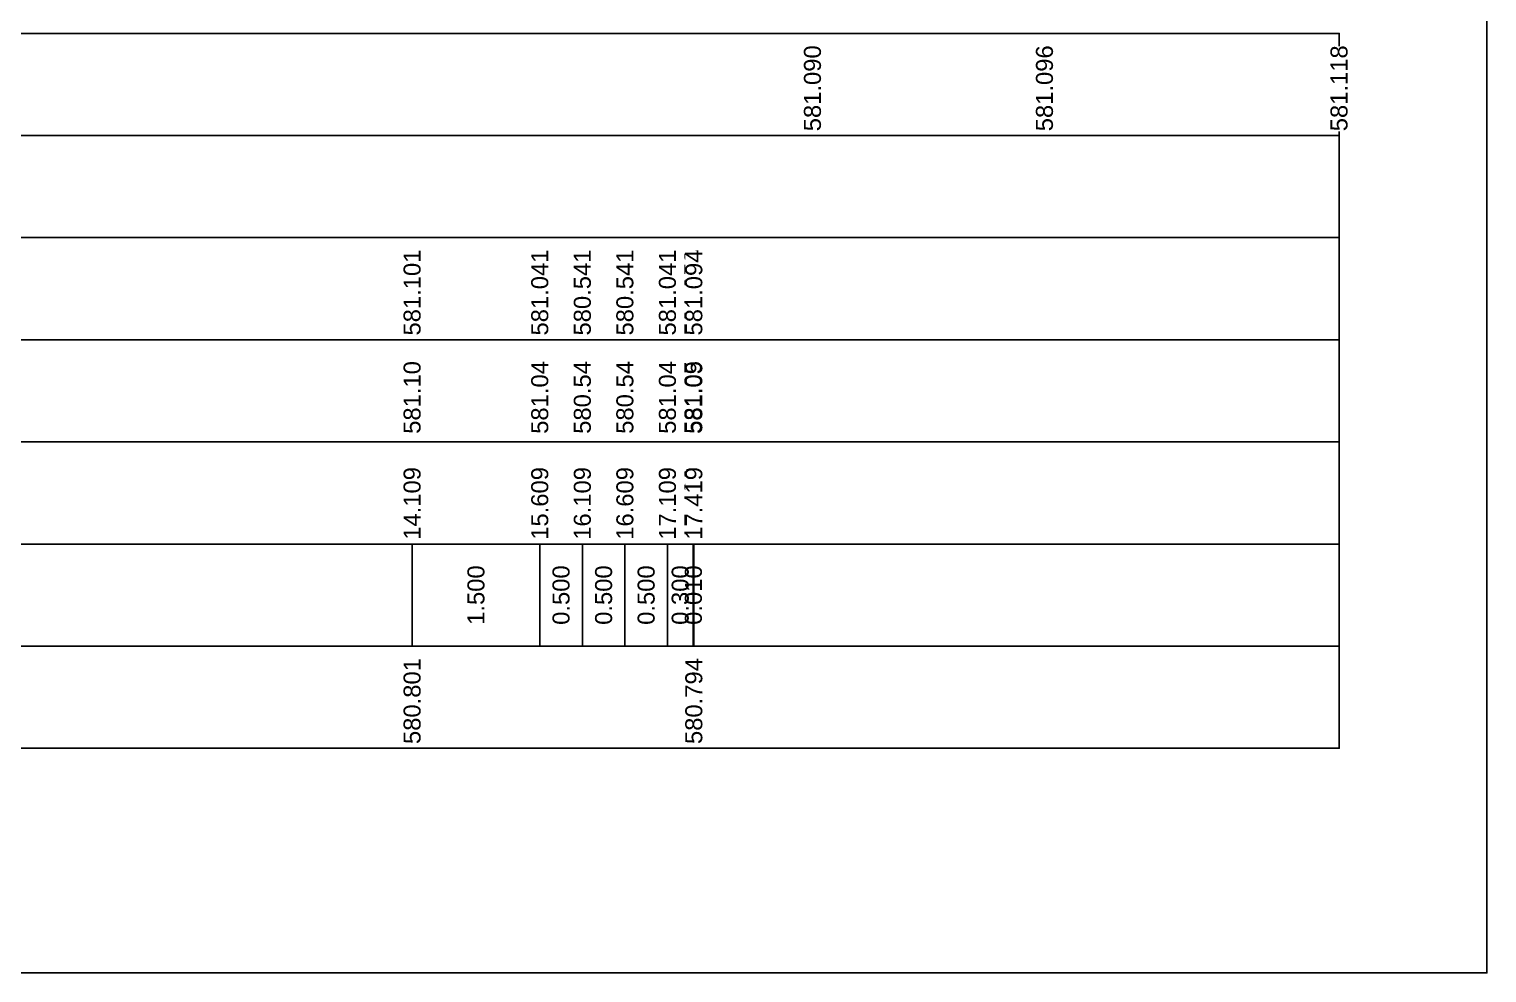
# Model space of a CAD drawing. Header units: millimetres. Extents: x 2762 to 3076, y 916 to 3305.
# Drawn here: x 2831.66 to 2848.79, y 1155.65 to 1166.73 of the extents above; entities that cross this region are included whole.
import ezdxf

# ---------------------------------------------------------------- set-up
doc = ezdxf.new("R2010")
doc.units = ezdxf.units.MM
doc.header["$LTSCALE"] = 2
doc.styles.add('C3D_Profil_Travers', font='romans.shx')

msp = doc.modelspace()

# ---------------------------------------------------------------- linework, layer by layer
at = {"color": 7, "linetype": 'Continuous', "lineweight": -3}
for p, q in [((2797.054, 1166.684), (2847.056, 1166.684)), ((2836.164, 1159.484), (2836.164, 1160.684)), ((2836.164, 1159.484), (2836.164, 1160.684)), ((2837.664, 1159.484), (2837.664, 1160.684)), ((2837.664, 1159.484), (2837.664, 1160.684)), ((2838.164, 1159.484), (2838.164, 1160.684)), ((2838.164, 1159.484), (2838.164, 1160.684)), ((2838.664, 1159.484), (2838.664, 1160.684)), ((2838.664, 1159.484), (2838.664, 1160.684)), ((2839.164, 1159.484), (2839.164, 1160.684)), ((2839.164, 1159.484), (2839.164, 1160.684)), ((2839.464, 1159.484), (2839.464, 1160.684)), ((2839.464, 1159.484), (2839.464, 1160.684)), ((2839.474, 1159.484), (2839.474, 1160.684))]:
    msp.add_line(p, q, dxfattribs=at)
for points in [[(2797.054, 1165.484), (2847.056, 1165.484), (2847.056, 1166.684), (2797.054, 1166.684)], [(2797.054, 1164.284), (2847.056, 1164.284), (2847.056, 1165.484), (2797.054, 1165.484)], [(2797.054, 1163.084), (2847.056, 1163.084), (2847.056, 1164.284), (2797.054, 1164.284)], [(2797.054, 1161.884), (2847.056, 1161.884), (2847.056, 1163.084), (2797.054, 1163.084)], [(2797.054, 1160.684), (2847.056, 1160.684), (2847.056, 1161.884), (2797.054, 1161.884)], [(2797.054, 1159.484), (2847.056, 1159.484), (2847.056, 1160.684), (2797.054, 1160.684)], [(2797.054, 1158.284), (2847.056, 1158.284), (2847.056, 1159.484), (2797.054, 1159.484)]]:
    msp.add_3dface(points, dxfattribs=at)

# ---------------------------------------------------------------- texts
at = {"color": 7, "linetype": 'Continuous', "lineweight": -3, "char_height": 0.2, "rotation": 90, "style": 'C3D_Profil_Travers'}
for s, insert, attachment_point in [('{\\fArial|b0|i0|c0|p34;581.10}', (2836.164, 1161.979), 4), ('{\\fArial|b0|i0|c0|p34;581.04}', (2837.664, 1161.979), 4), ('{\\fArial|b0|i0|c0|p34;580.54}', (2838.164, 1161.979), 4), ('{\\fArial|b0|i0|c0|p34;580.54}', (2838.664, 1161.979), 4), ('{\\fArial|b0|i0|c0|p34;581.04}', (2839.164, 1161.979), 4), ('{\\fArial|b0|i0|c0|p34;581.05}', (2839.464, 1161.979), 4), ('{\\fArial|b0|i0|c0|p34;581.09}', (2839.474, 1161.979), 4), ('{\\fArial|b0|i0|c0|p34;1.500}', (2836.914, 1160.084), 5), ('{\\fArial|b0|i0|c0|p34;0.500}', (2837.914, 1160.084), 5), ('{\\fArial|b0|i0|c0|p34;0.500}', (2838.414, 1160.084), 5), ('{\\fArial|b0|i0|c0|p34;0.500}', (2838.914, 1160.084), 5), ('{\\fArial|b0|i0|c0|p34;0.300}', (2839.314, 1160.084), 5), ('{\\fArial|b0|i0|c0|p34;0.010}', (2839.469, 1160.084), 5)]:
    msp.add_mtext(s, dxfattribs=dict(at, insert=insert, attachment_point=attachment_point))

# ---------------------------------------------------------------- next in the draw order: texts
at = {"color": 7, "linetype": 'Continuous', "lineweight": -3, "char_height": 0.2, "attachment_point": 4, "rotation": 90, "style": 'C3D_Profil_Travers', "bg_fill": 3, "box_fill_scale": 1.000375, "bg_fill_color": 256, "bg_fill_true_color": 13158600, "bg_fill_transparency": 0}
for s, insert, width in [('{\\fArial|b0|i0|c0|p34;581.090}', (2840.868, 1165.534), 0.99484), ('{\\fArial|b0|i0|c0|p34;581.096}', (2843.594, 1165.534), 0.99539), ('{\\fArial|b0|i0|c0|p34;581.118}', (2847.055, 1165.534), 0.99595), ('{\\fArial|b0|i0|c0|p34;581.101}', (2836.164, 1163.134), 0.95654), ('{\\fArial|b0|i0|c0|p34;581.041}', (2837.664, 1163.134), 0.95654), ('{\\fArial|b0|i0|c0|p34;580.541}', (2838.164, 1163.134), 0.95654), ('{\\fArial|b0|i0|c0|p34;580.541}', (2838.664, 1163.134), 0.95654), ('{\\fArial|b0|i0|c0|p34;581.041}', (2839.164, 1163.134), 0.95654), ('{\\fArial|b0|i0|c0|p34;581.053}', (2839.464, 1163.134), 0.99553), ('{\\fArial|b0|i0|c0|p34;\\C256;14.109}', (2836.164, 1160.734), 0.81999), ('{\\fArial|b0|i0|c0|p34;\\C256;15.609}', (2837.664, 1160.734), 0.81999), ('{\\fArial|b0|i0|c0|p34;\\C256;16.109}', (2838.164, 1160.734), 0.81999), ('{\\fArial|b0|i0|c0|p34;\\C256;16.609}', (2838.664, 1160.734), 0.81999), ('{\\fArial|b0|i0|c0|p34;\\C256;17.109}', (2839.164, 1160.734), 0.81999), ('{\\fArial|b0|i0|c0|p34;\\C256;17.409}', (2839.464, 1160.734), 0.81999), ('{\\fArial|b0|i0|c0|p34;580.801}', (2836.164, 1158.334), 0.95654), ('{\\fArial|b0|i0|c0|p34;580.794}', (2839.474, 1158.334), 0.99471)]:
    msp.add_mtext(s, dxfattribs=dict(at, insert=insert, width=width))

# ---------------------------------------------------------------- next in the draw order: texts
for s, insert, width in [('{\\fArial|b0|i0|c0|p34;581.094}', (2839.474, 1163.134), 0.99471), ('{\\fArial|b0|i0|c0|p34;\\C256;17.419}', (2839.474, 1160.734), 0.81999)]:
    msp.add_mtext(s, dxfattribs=dict(at, insert=insert, width=width))

# ---------------------------------------------------------------- next in the draw order: linework, layer by layer
msp.add_lwpolyline([(2789.892, 1185.145), (2848.791, 1185.145), (2848.791, 1155.645), (2789.892, 1155.645)], close=True)

doc.saveas('drawing.dxf')
